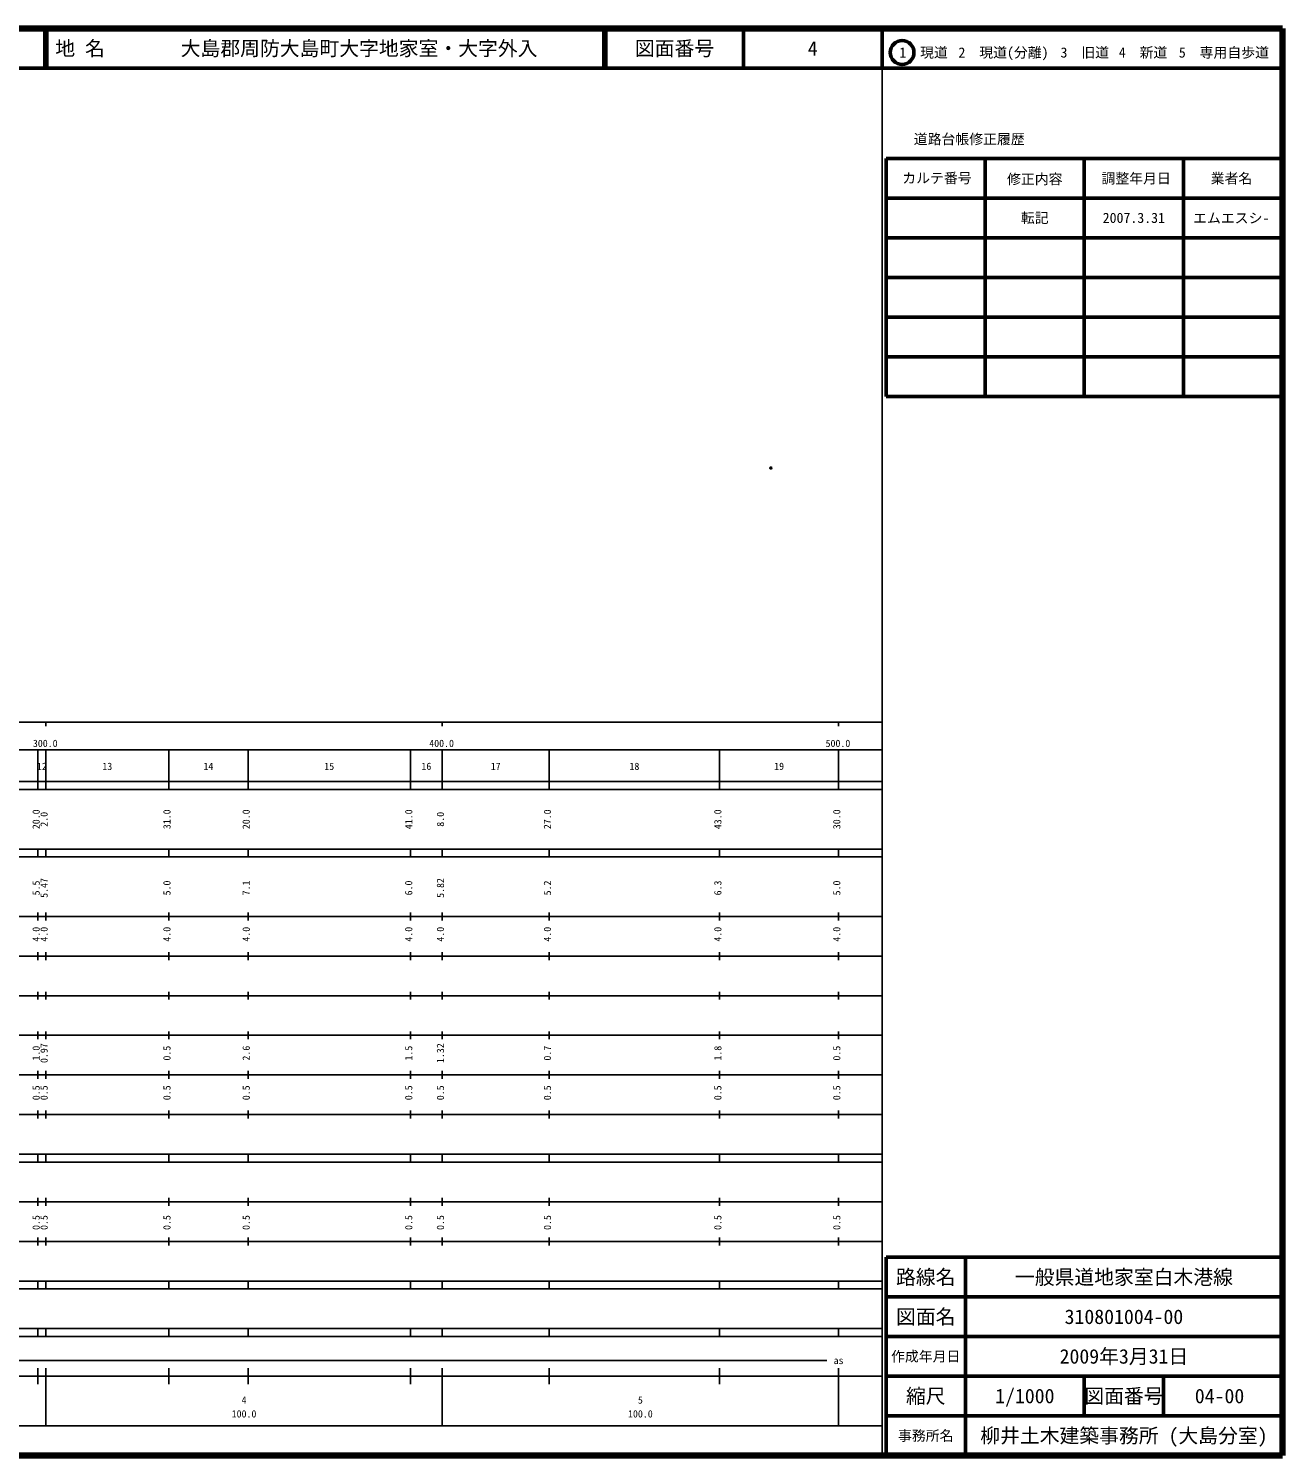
# Model space of a CAD drawing. Units: millimetres on the paper. Extents: x 40 to 680, y 20 to 380.
# Drawn here: x 363.6 to 680, y 20 to 380 of the extents above; entities that cross this region are included whole.
import ezdxf
from ezdxf.enums import TextEntityAlignment as Align

# ---------------------------------------------------------------- set-up
doc = ezdxf.new("R2010")
doc.units = ezdxf.units.MM
doc.header["$PDMODE"] = 32
doc.header["$PDSIZE"] = 0.5
doc.layers.add('M-OTRS', color=6, linetype='Continuous')
doc.layers.add('M-TTL-TXT', color=7, linetype='Continuous')
for name, color, linetype, lineweight in [('M-TTL', 2, 'Continuous', 140), ('M-TTL-BAND', 7, 'Continuous', 25), ('M-TTL-FRAM', 2, 'Continuous', 50), ('M-TTL-LINE', 7, 'Continuous', 50)]:
    doc.layers.add(name, color=color, linetype=linetype, lineweight=lineweight)
doc.styles.add('ＭＳ ゴシック', font='')
doc.styles.get('ＭＳ ゴシック').set_extended_font_data('MS Gothic')

msp = doc.modelspace()

# ---------------------------------------------------------------- linework, layer by layer
at = {"layer": 'M-OTRS'}
msp.add_point((550.922, 269.128), dxfattribs=at)
at = {"layer": 'M-TTL'}
for p, q in [((680, 380), (40, 380)), ((680, 20), (680, 380)), ((40, 20), (680, 20))]:
    msp.add_line(p, q, dxfattribs=at)
at = {"layer": 'M-TTL-BAND'}
for p, q in [((579, 20), (579, 370)), ((40, 205), (579, 205)), ((368, 205), (368, 204)), ((468, 205), (468, 204)), ((568, 205), (568, 204)), ((68, 198), (579, 198)), ((366, 188), (366, 198)), ((368, 188), (368, 198)), ((399, 188), (399, 198)), ((419, 188), (419, 198)), ((460, 188), (460, 198)), ((468, 188), (468, 198)), ((495, 188), (495, 198)), ((538, 188), (538, 198)), ((568, 188), (568, 198)), ((40, 190), (579, 190)), ((40, 188), (579, 188)), ((40, 173), (579, 173)), ((366, 171), (366, 173)), ((368, 171), (368, 173)), ((399, 171), (399, 173)), ((419, 171), (419, 173)), ((460, 171), (460, 173)), ((468, 171), (468, 173)), ((495, 171), (495, 173)), ((538, 171), (538, 173)), ((568, 171), (568, 173)), ((40, 171), (579, 171)), ((40, 156), (579, 156)), ((366, 155), (366, 157)), ((368, 155), (368, 157)), ((399, 155), (399, 157)), ((419, 155), (419, 157)), ((460, 155), (460, 157)), ((468, 155), (468, 157)), ((495, 155), (495, 157)), ((538, 155), (538, 157)), ((568, 155), (568, 157)), ((46, 146), (579, 146)), ((366, 145), (366, 147)), ((368, 145), (368, 147)), ((399, 145), (399, 147)), ((419, 145), (419, 147)), ((460, 145), (460, 147)), ((468, 145), (468, 147)), ((495, 145), (495, 147)), ((538, 145), (538, 147)), ((568, 145), (568, 147)), ((366, 135), (366, 137)), ((368, 135), (368, 137)), ((399, 135), (399, 137)), ((419, 135), (419, 137)), ((460, 135), (460, 137)), ((468, 135), (468, 137)), ((495, 135), (495, 137)), ((538, 135), (538, 137)), ((568, 135), (568, 137)), ((52, 136), (579, 136)), ((46, 126), (579, 126)), ((366, 125), (366, 127)), ((368, 125), (368, 127)), ((399, 125), (399, 127)), ((419, 125), (419, 127)), ((460, 125), (460, 127)), ((468, 125), (468, 127)), ((495, 125), (495, 127)), ((538, 125), (538, 127)), ((568, 125), (568, 127)), ((52, 116), (579, 116)), ((366, 115), (366, 117)), ((368, 115), (368, 117)), ((399, 115), (399, 117)), ((419, 115), (419, 117)), ((460, 115), (460, 117)), ((468, 115), (468, 117)), ((495, 115), (495, 117)), ((538, 115), (538, 117)), ((568, 115), (568, 117)), ((46, 106), (579, 106)), ((366, 105), (366, 107)), ((368, 105), (368, 107)), ((399, 105), (399, 107)), ((419, 105), (419, 107)), ((460, 105), (460, 107)), ((468, 105), (468, 107)), ((495, 105), (495, 107)), ((538, 105), (538, 107)), ((568, 105), (568, 107)), ((40, 96), (579, 96)), ((40, 94), (579, 94)), ((366, 94), (366, 96)), ((368, 94), (368, 96)), ((399, 94), (399, 96)), ((419, 94), (419, 96)), ((460, 94), (460, 96)), ((468, 94), (468, 96)), ((495, 94), (495, 96)), ((538, 94), (538, 96)), ((568, 94), (568, 96)), ((49, 84), (579, 84)), ((366, 83), (366, 85)), ((368, 83), (368, 85)), ((399, 83), (399, 85)), ((419, 83), (419, 85)), ((460, 83), (460, 85)), ((468, 83), (468, 85)), ((495, 83), (495, 85)), ((538, 83), (538, 85)), ((568, 83), (568, 85)), ((40, 74), (579, 74)), ((366, 73), (366, 75)), ((368, 73), (368, 75)), ((399, 73), (399, 75)), ((419, 73), (419, 75)), ((460, 73), (460, 75)), ((468, 73), (468, 75)), ((495, 73), (495, 75)), ((538, 73), (538, 75)), ((568, 73), (568, 75)), ((40, 64), (579, 64)), ((40, 62), (579, 62)), ((366, 62), (366, 64)), ((368, 62), (368, 64)), ((399, 62), (399, 64)), ((419, 62), (419, 64)), ((460, 62), (460, 64)), ((468, 62), (468, 64)), ((495, 62), (495, 64)), ((538, 62), (538, 64)), ((568, 62), (568, 64)), ((40, 52), (579, 52)), ((366, 50), (366, 52)), ((368, 50), (368, 52)), ((399, 50), (399, 52)), ((419, 50), (419, 52)), ((460, 50), (460, 52)), ((468, 50), (468, 52)), ((495, 50), (495, 52)), ((538, 50), (538, 52)), ((568, 50), (568, 52)), ((40, 50), (579, 50)), ((71, 44), (565, 44)), ((40, 40), (579, 40)), ((366, 38), (366, 42)), ((368, 27.5), (368, 42)), ((399, 38), (399, 42)), ((419, 38), (419, 42)), ((460, 38), (460, 42)), ((468, 27.5), (468, 42)), ((495, 38), (495, 42)), ((538, 38), (538, 42)), ((568, 27.5), (568, 42)), ((68, 27.5), (579, 27.5))]:
    msp.add_line(p, q, dxfattribs=at)
at = {"layer": 'M-TTL-FRAM'}
for p, q in [((580, 347.197), (580, 287.197)), ((580, 347.197), (680, 347.197)), ((580, 287.197), (680, 287.197)), ((680, 70), (580, 70)), ((580, 70), (580, 20))]:
    msp.add_line(p, q, dxfattribs=at)
at = {"layer": 'M-TTL-LINE'}
for p, q in [((367.75, 380), (367.75, 370)), ((368.25, 380), (368.25, 370)), ((508.747, 380), (508.747, 370)), ((509.247, 380), (509.247, 370)), ((543.997, 380), (543.997, 370)), ((579, 380), (579, 370)), ((40, 370), (680, 370)), ((605, 347.197), (605, 287.197)), ((630, 347.197), (630, 287.197)), ((655, 347.197), (655, 287.197)), ((580, 337.197), (680, 337.197)), ((580, 327.197), (680, 327.197)), ((580, 317.197), (680, 317.197)), ((580, 307.197), (680, 307.197)), ((580, 297.197), (680, 297.197)), ((600, 70), (600, 20)), ((680, 60), (580, 60)), ((680, 50), (580, 50)), ((680, 40), (580, 40)), ((630, 40), (630, 30)), ((650, 40), (650, 30)), ((680, 30), (580, 30))]:
    msp.add_line(p, q, dxfattribs=at)
msp.add_circle((584.031, 373.958), 3, dxfattribs=at)

# ---------------------------------------------------------------- texts
at = {"layer": 'M-TTL-BAND', "style": 'ＭＳ ゴシック'}
for s, p in [('300.0', (367.844, 198.195)), ('400.0', (467.844, 198.195)), ('500.0', (567.844, 198.195)), ('12', (367, 192.405)), ('13', (383.5, 192.405)), ('14', (409, 192.405)), ('15', (439.5, 192.405)), ('16', (464, 192.405)), ('17', (481.5, 192.405)), ('18', (516.5, 192.405)), ('19', (553, 192.405)), ('as', (568, 42.5)), ('4', (418, 32.523)), ('5', (518, 32.523)), ('100.0', (418, 29.033)), ('100.0', (518, 29.033))]:
    msp.add_text(s, height=1.833, dxfattribs=at).set_placement(p, align=Align.BOTTOM_CENTER)
for s, p in [('20.0', (367, 180.5)), ('2.0', (369, 180.5)), ('31.0', (400, 180.5)), ('20.0', (420, 180.5)), ('41.0', (461, 180.5)), ('8.0', (469, 180.5)), ('27.0', (496, 180.5)), ('43.0', (539, 180.5)), ('30.0', (569, 180.5)), ('5.5', (367, 163.174)), ('5.47', (369, 163.174)), ('5.0', (400, 163.174)), ('7.1', (420, 163.174)), ('6.0', (461, 163.174)), ('5.82', (469, 163.174)), ('5.2', (496, 163.174)), ('6.3', (539, 163.174)), ('5.0', (569, 163.174)), ('4.0', (367, 151.5)), ('4.0', (369, 151.5)), ('4.0', (400, 151.5)), ('4.0', (420, 151.5)), ('4.0', (461, 151.5)), ('4.0', (469, 151.5)), ('4.0', (496, 151.5)), ('4.0', (539, 151.5)), ('4.0', (569, 151.5)), ('1.0', (367, 121.5)), ('0.97', (369, 121.5)), ('0.5', (400, 121.5)), ('2.6', (420, 121.5)), ('1.5', (461, 121.5)), ('1.32', (469, 121.5)), ('0.7', (496, 121.5)), ('1.8', (539, 121.5)), ('0.5', (569, 121.5)), ('0.5', (367, 111.5)), ('0.5', (369, 111.5)), ('0.5', (400, 111.5)), ('0.5', (420, 111.5)), ('0.5', (461, 111.5)), ('0.5', (469, 111.5)), ('0.5', (496, 111.5)), ('0.5', (539, 111.5)), ('0.5', (569, 111.5)), ('0.5', (367, 78.764)), ('0.5', (369, 78.764)), ('0.5', (400, 78.764)), ('0.5', (420, 78.764)), ('0.5', (461, 78.764)), ('0.5', (469, 78.764)), ('0.5', (496, 78.764)), ('0.5', (539, 78.764)), ('0.5', (569, 78.764))]:
    msp.add_text(s, height=1.833, rotation=90, dxfattribs=at).set_placement(p, align=Align.BOTTOM_CENTER)
at = {"layer": 'M-TTL-TXT', "style": 'ＭＳ ゴシック'}
for s, p in [('地 名', (370.38, 375)), ('大島郡周防大島町大字地家室・大字外入', (402.024, 375))]:
    msp.add_text(s, height=3.666, dxfattribs=at).set_placement(p, align=Align.MIDDLE_LEFT)
for s, height, p in [('図面番号', 3.666, (526.622, 375)), ('4', 3.666, (561.497, 375)), ('1\u3000現道', 2.566, (589.448, 373.958)), ('2\u3000現道(分離)', 2.566, (609.619, 373.958)), ('3\u3000旧道', 2.566, (630.121, 373.958)), ('4\u3000新道', 2.566, (644.824, 373.958)), ('5\u3000専用自歩道', 2.566, (665.228, 373.958)), ('道路台帳修正履歴', 2.566, (600.968, 352.113)), ('カルテ番号', 2.566, (592.839, 342.277)), ('修正内容', 2.566, (617.509, 342.023)), ('調整年月日', 2.566, (643.089, 342.197)), ('業者名', 2.566, (667.134, 342.197)), ('転記', 2.566, (617.5, 332.245)), ('2007.3.31', 2.566, (642.5, 332.245)), ('エムエスシ-', 2.566, (667.077, 332.189)), ('路線名', 3.666, (590, 65)), ('路線名', 3.666, (590, 65)), ('一般県道地家室白木港線', 3.666, (640, 65)), ('図面名', 3.666, (590, 55)), ('図面名', 3.666, (590, 55)), ('310801004-00', 3.666, (640, 55)), ('2009年3月31日', 3.666, (640, 45)), ('作成年月日', 2.566, (590, 45)), ('作成年月日', 2.566, (590, 45)), ('縮尺', 3.666, (590, 35)), ('縮尺', 3.666, (590, 35)), ('1/1000', 3.666, (615, 35)), ('図面番号', 3.666, (640, 35)), ('図面番号', 3.666, (640, 35)), ('04-00', 3.666, (664.125, 35)), ('事務所名', 2.566, (590, 25)), ('事務所名', 2.566, (590, 25)), ('柳井土木建築事務所 (大島分室)', 3.666, (640, 25))]:
    msp.add_text(s, height=height, dxfattribs=at).set_placement(p, align=Align.MIDDLE_CENTER)

doc.saveas('drawing.dxf')
